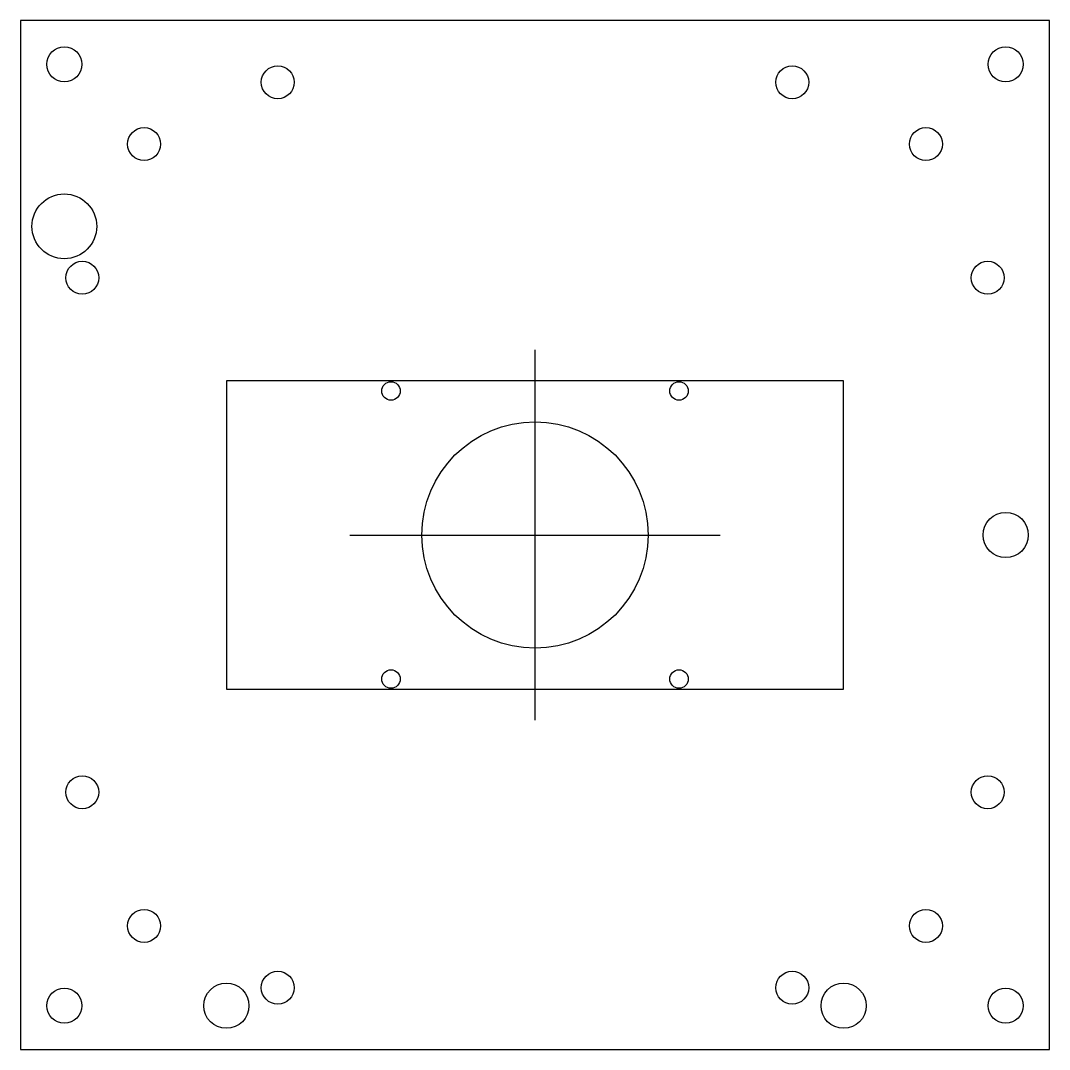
# Model space of a CAD drawing. Header units: metres. Extents: x -50 to 50, y -50 to 50.
import ezdxf

# ---------------------------------------------------------------- set-up
doc = ezdxf.new("R2010")
doc.units = ezdxf.units.M
for name, color, linetype in [('中心线', 3, 'Continuous'), ('孔', 1, 'Continuous'), ('攻丝', 5, 'Continuous'), ('轮廓', 7, 'Continuous')]:
    doc.layers.add(name, color=color, linetype=linetype)

msp = doc.modelspace()

# ---------------------------------------------------------------- linework, layer by layer
at = {"layer": '中心线'}
for p, q in [((0, -18), (0, 18)), ((-18, 0), (18, 0))]:
    msp.add_line(p, q, dxfattribs=at)
at = {"layer": '孔'}
for centre, radius in [((-45.75, 45.75), 1.7), ((45.75, 45.75), 1.7), ((-25, 44), 1.6), ((25, 44), 1.6), ((-38, 38), 1.6), ((38, 38), 1.6), ((-45.75, 30), 3.15), ((-44, 25), 1.6), ((44, 25), 1.6), ((0, 0), 11), ((45.75, 0), 2.2), ((-44, -25), 1.6), ((44, -25), 1.6), ((-38, -38), 1.6), ((38, -38), 1.6), ((-25, -44), 1.6), ((25, -44), 1.6), ((-30, -45.75), 2.2), ((30, -45.75), 2.2), ((-45.75, -45.75), 1.7), ((45.75, -45.75), 1.7)]:
    msp.add_circle(centre, radius, dxfattribs=at)
at = {"layer": '攻丝'}
for centre in [(-14, 14), (14, 14), (-14, -14), (14, -14)]:
    msp.add_circle(centre, 0.9, dxfattribs=at)
at = {"layer": '轮廓'}
for points in [[(-50, -50), (50, -50), (50, 50), (-50, 50)], [(-30, -15), (30, -15), (30, 15), (-30, 15)]]:
    msp.add_lwpolyline(points, close=True, dxfattribs=at)

doc.saveas('drawing.dxf')
